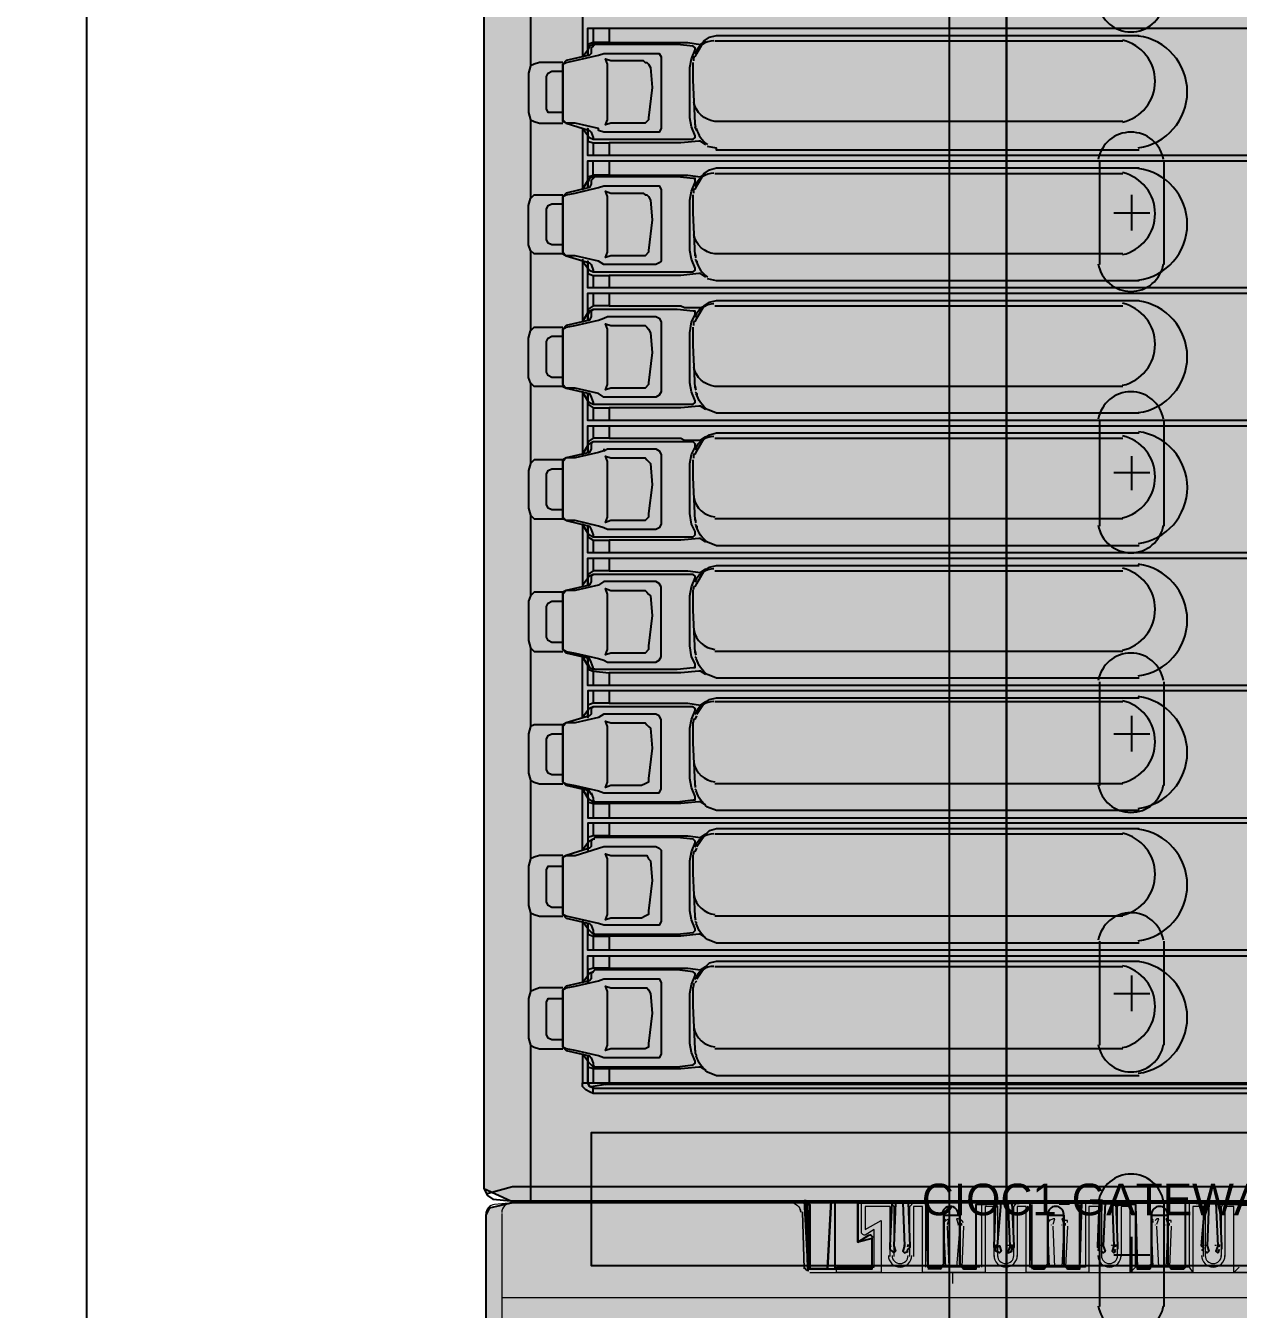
# Model space of a CAD drawing. Extents: x 9438 to 11125, y 1800 to 2873.
# Drawn here: x 10249.2 to 10363.9, y 2326.2 to 2447.7 of the extents above; entities that cross this region are included whole.
import ezdxf

# ---------------------------------------------------------------- set-up
doc = ezdxf.new("R2010")
doc.units = 0
doc.header["$LTSCALE"] = 10
doc.header["$MEASUREMENT"] = 0
doc.layers.add('G02-1-PRDXXXX-E-MRIO-01-P01-01$0$ANNOTATION', color=7, linetype='Continuous')
doc.styles.add('G02-1-PRDXXXX-E-MRIO-01-P01-01$0$PDF Swiss721BT-BoldCondensed', font='arial.ttf')

# ---------------------------------------------------------------- blocks, each defined once
blk = doc.blocks.new('G02-1-PRDXXXX-E-MRIO-01-P01-01$0$DV-54809-ZX-370-003')
at = {"layer": 'G02-1-PRDXXXX-E-MRIO-01-P01-01$0$ANNOTATION', "lineweight": 25}
for points in [[(891.76, 745.11), (891.76, 815.9), (817.25, 815.9), (817.25, 295.17), (634.7, 295.17), (635.38, 362.56)], [(854.85, 720.05), (854.85, 537.67), (857.39, 536.48), (885.16, 536.48), (885.5, 530.05), (891.59, 530.05), (891.59, 532.92), (890.24, 532.59), (890.24, 536.31), (896.67, 536.31), (896.84, 530.22), (898.03, 530.05), (898.37, 530.55), (898.37, 535.13), (899.89, 535.13), (899.89, 530.55), (900.23, 530.05), (901.42, 530.05), (901.42, 536.14), (906.5, 536.31), (906.67, 530.22), (906.84, 530.05), (907.85, 530.05), (908.19, 530.55), (908.19, 535.13), (909.71, 535.13), (909.71, 530.55), (910.05, 530.05), (911.24, 530.05), (911.41, 536.31), (916.49, 536.14), (916.66, 530.05), (917.84, 530.05), (918.01, 530.55), (918.01, 535.13), (919.54, 535.13), (919.54, 530.55), (919.87, 530.05), (921.06, 530.05), (921.23, 530.22), (921.23, 536.31), (926.31, 536.14)], [(854.85, 720.05), (854.85, 537.67), (855.19, 536.99), (855.69, 536.65), (857.39, 536.48), (975.25, 536.48), (975.42, 536.48), (976.94, 536.65), (977.62, 536.99), (977.79, 537.67), (977.79, 720.05)], [(855.02, 537.16), (857.56, 537.84), (857.9, 537.84), (858.74, 537.84), (974.74, 537.84), (975.25, 537.84), (976.27, 537.5), (976.27, 720.05), (976.1, 720.73), (975.42, 721.07)], [(864.16, 709.89), (864.16, 710.4), (864.5, 710.57), (864.84, 710.9), (865.18, 710.9), (961.36, 710.9), (961.36, 546.64), (865.18, 546.64), (865.18, 547.15), (960.86, 547.15), (960.86, 550.03), (960.18, 550.03), (960.86, 550.03)], [(960.18, 707.52), (960.86, 707.69), (960.86, 710.4), (960.86, 547.15), (959.5, 547.49), (866.53, 547.49), (866.53, 547.66)], [(859.25, 651.3), (859.25, 643.84)], [(864.67, 649.77), (864.16, 650.45), (864.16, 644.69), (864.67, 645.37), (864.67, 644.86), (864.67, 647.4), (960.86, 647.4)], [(865.18, 647.4), (865.18, 646.05), (864.67, 645.88), (864.67, 645.54)], [(866.7, 647.4), (866.7, 646.05), (873.47, 646.05), (873.81, 646.05), (874.15, 646.05), (875.34, 645.88), (875.85, 646.22)], [(866.7, 646.05), (865.18, 646.05)], [(874.83, 644.69), (875, 645.03), (875.68, 646.22), (876.18, 646.55), (876.86, 646.72), (916.83, 646.72)], [(876.69, 646.22), (915.3, 646.22)], [(865.35, 645.88), (865.18, 645.71), (865.01, 645.54), (865.01, 645.03), (864.84, 644.86), (862.64, 644.35), (862.3, 644.01), (862.64, 644.18), (863.48, 644.35), (865.68, 644.86), (866.19, 645.03), (866.53, 645.03), (871.1, 645.03), (871.44, 645.03), (871.61, 644.69), (871.61, 637.92), (871.44, 637.58), (871.1, 637.58), (866.53, 637.58), (866.19, 637.58), (865.68, 637.75), (865.68, 637.92), (863.48, 638.43), (862.64, 638.43), (864.84, 637.75), (865.01, 637.58), (865.18, 637.07), (865.18, 636.9), (865.35, 636.9)], [(960.86, 635.38), (864.67, 635.38), (864.67, 637.92), (864.67, 637.24), (864.84, 637.07), (865.18, 636.9), (865.35, 636.9), (873.14, 636.9), (874.66, 636.9), (874.83, 637.07), (874.83, 637.24), (874.49, 638.09), (874.32, 638.93), (874.32, 643.68), (874.49, 644.52), (874.83, 645.37), (874.83, 645.54), (874.66, 645.71), (873.14, 645.88), (865.35, 645.88), (865.18, 645.88), (864.84, 645.71), (864.67, 645.37)], [(866.19, 645.03), (866.19, 645.03)], [(862.3, 644.18), (860.1, 644.18), (859.59, 644.01), (859.25, 643.84), (859.08, 643.17), (859.08, 639.44), (859.25, 638.76), (859.59, 638.6), (860.1, 638.43), (862.3, 638.43)], [(862.3, 644.01), (862.3, 644.01)], [(862.3, 639.44), (861.28, 639.44), (860.94, 639.44), (860.77, 639.78), (860.77, 642.83), (860.94, 643.17), (861.28, 643.34), (862.3, 643.34)], [(859.25, 638.76), (859.25, 631.31)], [(864.67, 637.24), (864.16, 637.92), (864.16, 632.16), (864.67, 633.01), (864.67, 633.35), (865.18, 633.51), (865.18, 634.87)], [(875, 637.75), (874.83, 638.09)], [(864.67, 637.07), (864.67, 636.73), (865.18, 636.56), (865.18, 635.38)], [(865.18, 636.56), (866.7, 636.56)], [(865.35, 636.9), (865.35, 636.9)], [(875.85, 636.39), (875.34, 636.73), (875.17, 636.73), (873.47, 636.56), (866.7, 636.56), (866.7, 635.38)], [(916.83, 635.89), (876.86, 635.89), (876.86, 636.05), (876.01, 636.22)], [(876.86, 635.89), (876.86, 635.89)], [(960.86, 622.85), (864.67, 622.85), (864.67, 625.39), (864.67, 624.71), (864.84, 624.54), (865.18, 624.37), (865.35, 624.37), (873.14, 624.37), (874.66, 624.37), (874.83, 624.54), (874.83, 624.71), (874.49, 625.56), (874.32, 626.4), (874.32, 631.14), (874.49, 631.99), (874.83, 632.84), (874.83, 633.18), (874.66, 633.18), (873.14, 633.35), (865.35, 633.35), (865.18, 633.35), (864.84, 633.18), (864.67, 632.84), (864.67, 632.33), (864.67, 634.87), (960.86, 634.87)], [(866.7, 634.87), (866.7, 633.51), (873.47, 633.51), (873.81, 633.51), (874.15, 633.51), (875.34, 633.35), (875.85, 633.68)], [(874.83, 632.16), (875, 632.5), (875.68, 633.68), (876.18, 634.02), (876.86, 634.19), (916.83, 634.19)], [(913.1, 634.87), (913.1, 625.05)], [(919.2, 625.05), (919.2, 634.87)], [(865.35, 633.35), (865.18, 633.18), (865.01, 633.01), (865.01, 632.67), (864.84, 632.33), (862.64, 631.82), (862.3, 631.48), (862.64, 631.65), (863.48, 631.82), (865.68, 632.33), (866.19, 632.5), (866.53, 632.5), (871.1, 632.5), (871.44, 632.5), (871.61, 632.16), (871.61, 625.39), (871.44, 625.22), (871.1, 625.05), (866.53, 625.05), (866.19, 625.05), (865.68, 625.39), (863.48, 625.89), (862.64, 625.89), (862.3, 626.23), (862.3, 631.48), (862.3, 629.28), (862.3, 626.06), (860.1, 626.06), (859.59, 626.06), (859.25, 626.4), (859.08, 626.91), (859.08, 630.64), (859.25, 631.31), (859.59, 631.65), (860.1, 631.65), (862.3, 631.65)], [(866.7, 633.51), (865.18, 633.51)], [(876.69, 633.68), (915.3, 633.68)], [(862.3, 631.48), (862.3, 631.48)], [(866.19, 632.5), (866.19, 632.5)], [(874.83, 625.89), (874.66, 629.96), (874.66, 631.65)], [(916.15, 628.27), (916.15, 631.65)], [(862.3, 626.91), (861.28, 626.91), (860.94, 627.08), (860.77, 627.42), (860.77, 630.3), (860.94, 630.64), (861.28, 630.81), (862.3, 630.81)], [(914.46, 629.96), (917.84, 629.96)], [(859.25, 626.4), (859.25, 618.78)], [(862.3, 626.06), (862.64, 625.89), (864.84, 625.22), (865.01, 625.05), (865.18, 624.54), (865.18, 624.37), (865.35, 624.37)], [(864.16, 625.56), (864.16, 619.63), (864.67, 620.48)], [(864.16, 625.39), (864.67, 624.71)], [(874.83, 625.56), (875, 625.39), (875, 625.22)], [(864.67, 624.54), (864.67, 624.2), (865.18, 624.03), (865.18, 622.85)], [(865.35, 624.37), (865.35, 624.37)], [(875.85, 623.86), (875.34, 624.2), (875.17, 624.2), (873.47, 624.03), (866.7, 624.03), (866.7, 622.85)], [(875, 625.22), (875, 625.22)], [(865.18, 624.03), (866.7, 624.03)], [(916.83, 623.52), (876.86, 623.52), (876.01, 623.69)], [(865.18, 622.34), (865.18, 621.15), (864.67, 620.81), (864.67, 620.64)], [(960.86, 610.31), (864.67, 610.31), (864.67, 612.85), (864.67, 612.18), (864.84, 612.01), (865.18, 611.84), (865.35, 611.84), (873.14, 611.84), (874.66, 611.84), (874.83, 612.01), (874.83, 612.18), (874.49, 613.02), (874.32, 613.87), (874.32, 618.61), (874.49, 619.63), (874.83, 620.31), (874.83, 620.64), (874.66, 620.64), (873.14, 620.81), (865.35, 620.81), (865.18, 620.81), (864.84, 620.64), (864.67, 620.31), (864.67, 619.8), (864.67, 622.34), (960.86, 622.34)], [(866.7, 622.34), (866.7, 621.15), (873.47, 621.15), (873.81, 620.98), (875.34, 620.98), (875.85, 621.15)], [(865.35, 620.81), (865.18, 620.81), (865.01, 620.64), (865.01, 620.14), (864.84, 619.8), (862.64, 619.29), (862.3, 618.95), (862.64, 619.12), (863.48, 619.29), (865.68, 619.8), (866.19, 619.97), (866.53, 620.14), (871.1, 620.14), (871.44, 619.97), (871.61, 619.63), (871.61, 613.02), (871.44, 612.69), (871.1, 612.52), (866.53, 612.52), (866.19, 612.52), (865.68, 612.85), (863.48, 613.36), (862.64, 613.36), (862.3, 613.7), (862.3, 618.95), (862.3, 616.75), (862.3, 613.53), (860.1, 613.53), (859.59, 613.53), (859.25, 613.87), (859.08, 614.38), (859.08, 618.1), (859.25, 618.78), (859.59, 619.12), (860.1, 619.12), (862.3, 619.12)], [(866.7, 621.15), (865.18, 621.15)], [(874.83, 619.63), (875, 619.97), (875.68, 621.15), (876.18, 621.49), (876.86, 621.66), (916.83, 621.66)], [(876.69, 621.15), (915.3, 621.15)], [(866.19, 619.97), (866.19, 619.97)], [(862.3, 614.38), (861.28, 614.38), (860.94, 614.55), (860.77, 614.89), (860.77, 617.77), (860.94, 618.1), (861.28, 618.27), (862.3, 618.27)], [(862.3, 618.95), (862.3, 618.95)], [(874.83, 613.36), (874.66, 617.43), (874.66, 619.12)], [(859.25, 613.87), (859.25, 606.25)], [(862.3, 613.53), (862.64, 613.36), (864.84, 612.85), (865.01, 612.52), (865.18, 612.01), (865.18, 611.84), (865.35, 611.84)], [(864.67, 612.18), (864.16, 613.02), (864.16, 607.1), (864.67, 607.94), (864.67, 607.27), (864.67, 609.81), (960.86, 609.81)], [(864.67, 612.01), (864.67, 611.84), (865.18, 611.5), (865.18, 610.31)], [(874.83, 613.02), (875, 612.85), (875, 612.69)], [(875, 612.69), (875, 612.69)], [(865.18, 611.5), (866.7, 611.5)], [(865.35, 611.84), (865.35, 611.84)], [(875.85, 611.33), (875.34, 611.67), (875.17, 611.67), (873.47, 611.5), (866.7, 611.5), (866.7, 610.31)], [(865.18, 609.81), (865.18, 608.62), (864.67, 608.28), (864.67, 608.11)], [(866.7, 609.81), (866.7, 608.62), (873.47, 608.62), (873.81, 608.45), (875.34, 608.45), (875.85, 608.79)], [(913.1, 610.31), (913.1, 600.32)], [(919.2, 600.32), (919.2, 610.31)], [(866.7, 608.62), (865.18, 608.62)], [(874.83, 607.1), (875, 607.44), (875.68, 608.62), (876.18, 608.96), (876.86, 609.13), (916.83, 609.13)], [(876.69, 608.62), (915.3, 608.62)], [(865.35, 608.28), (865.18, 608.28), (865.01, 608.11), (865.01, 607.61), (864.84, 607.27), (862.64, 606.76), (862.3, 606.59)], [(866.19, 607.61), (866.19, 607.44), (866.53, 607.61), (871.1, 607.61), (871.44, 607.44), (871.61, 607.1), (871.61, 600.49), (871.44, 600.15), (871.1, 599.98), (866.53, 599.98), (866.19, 600.15), (865.68, 600.32), (863.48, 600.83), (862.64, 600.83), (862.3, 601)], [(866.19, 607.44), (865.68, 607.27), (863.48, 606.76), (862.64, 606.76), (862.3, 606.42), (862.3, 601.17), (862.64, 600.83), (864.84, 600.32), (865.01, 599.98), (865.18, 599.48), (865.18, 599.31), (865.35, 599.31)], [(960.86, 597.78), (864.67, 597.78), (864.67, 600.32), (864.67, 599.65), (864.84, 599.48), (865.18, 599.31), (865.35, 599.31), (873.14, 599.31), (874.66, 599.31), (874.83, 599.48), (874.83, 599.82), (874.49, 600.49), (874.32, 601.51), (874.32, 606.25), (874.49, 607.1), (874.83, 607.77), (874.83, 608.11), (874.66, 608.28), (873.14, 608.28), (865.35, 608.28), (865.18, 608.28), (864.84, 608.11), (864.67, 607.94)], [(862.3, 606.59), (862.3, 606.59)], [(874.83, 600.83), (874.66, 604.9), (874.66, 606.59)], [(916.15, 603.71), (916.15, 606.93)], [(862.3, 601.85), (861.28, 601.85), (860.94, 602.02), (860.77, 602.36), (860.77, 605.23), (860.94, 605.57), (861.28, 605.74), (862.3, 605.74)], [(914.46, 605.4), (917.84, 605.4)], [(859.25, 601.34), (859.25, 593.72)], [(864.67, 599.65), (864.16, 600.49), (864.16, 594.57)], [(874.83, 600.49), (875, 600.32), (875, 600.15)], [(915.3, 601), (876.69, 601)], [(864.67, 599.48), (864.67, 599.31), (865.18, 598.97), (865.18, 597.78)], [(865.18, 598.97), (866.7, 598.97)], [(865.35, 599.31), (865.35, 599.31)], [(875.85, 598.8), (875.34, 599.14), (875.17, 599.14), (873.47, 598.97), (866.7, 598.97), (866.7, 597.78)], [(864.16, 594.73), (864.67, 595.41), (864.67, 594.73), (864.67, 597.28), (960.86, 597.28)], [(865.18, 597.28), (865.18, 596.09), (864.67, 595.75), (864.67, 595.58)], [(866.7, 597.28), (866.7, 596.09), (873.47, 596.09), (873.81, 596.09), (874.15, 596.09), (875.34, 595.92), (875.85, 596.26)], [(874.83, 594.57), (875, 594.9), (875.68, 596.09), (876.18, 596.43), (876.86, 596.6), (916.83, 596.6)], [(865.35, 586.78), (865.18, 586.78), (865.18, 586.95), (865.01, 587.45), (864.84, 587.79), (862.64, 588.3), (862.3, 588.64), (862.64, 588.47), (863.48, 588.3), (865.68, 587.79), (866.19, 587.62), (866.53, 587.45), (871.1, 587.45), (871.44, 587.62), (871.61, 587.96), (871.61, 594.57), (871.44, 594.9), (871.1, 595.07), (866.53, 595.07), (866.19, 595.07), (865.68, 594.73), (863.48, 594.23), (862.64, 594.23), (862.3, 593.89), (862.3, 588.64), (862.3, 591.86), (862.3, 594.06), (860.1, 594.06), (859.59, 594.06), (859.25, 593.72), (859.08, 593.21), (859.08, 589.49), (859.25, 588.81), (859.59, 588.47), (860.1, 588.47), (862.3, 588.47)], [(865.35, 595.75), (865.18, 595.75), (865.01, 595.58), (865.01, 595.07), (864.84, 594.73), (862.64, 594.23), (862.3, 594.06)], [(960.86, 585.25), (864.67, 585.25), (864.67, 587.79), (864.67, 587.28), (864.84, 586.95), (865.18, 586.78), (865.35, 586.78), (873.14, 586.78), (874.66, 586.95), (874.83, 586.95), (874.83, 587.28), (874.49, 587.96), (874.32, 588.98), (874.32, 593.72), (874.49, 594.57), (874.83, 595.41), (874.83, 595.58), (874.66, 595.75), (873.14, 595.75), (865.35, 595.75), (865.18, 595.75), (864.84, 595.58), (864.67, 595.41)], [(866.7, 596.09), (865.18, 596.09)], [(866.19, 595.07), (866.19, 595.07)], [(876.69, 596.09), (915.3, 596.09)], [(862.3, 594.06), (862.3, 594.06)], [(862.3, 589.32), (861.28, 589.32), (860.94, 589.49), (860.77, 589.82), (860.77, 592.7), (860.94, 593.04), (861.28, 593.21), (862.3, 593.21)], [(859.25, 588.81), (859.25, 581.36)], [(960.86, 584.74), (864.67, 584.74), (864.67, 582.2), (864.67, 582.88), (864.16, 582.2), (864.16, 587.96), (864.67, 587.11), (864.67, 586.78), (865.18, 586.61), (865.18, 585.25)], [(875, 587.79), (874.83, 587.96)], [(915.3, 588.47), (876.69, 588.47)], [(865.18, 586.61), (866.7, 586.44)], [(865.35, 586.78), (865.35, 586.78)], [(875.85, 586.27), (875.34, 586.61), (875.17, 586.61), (873.47, 586.44), (866.7, 586.44), (866.7, 585.25)], [(913.1, 585.59), (913.1, 575.77)], [(919.2, 575.77), (919.2, 585.59)], [(865.18, 584.74), (865.18, 583.56), (864.67, 583.39), (864.67, 583.05)], [(866.7, 584.74), (866.7, 583.56), (873.47, 583.56), (873.81, 583.56), (874.15, 583.56), (875.34, 583.39), (875.85, 583.73)], [(875, 582.54), (875.68, 583.56), (876.18, 583.9), (876.86, 584.07), (916.83, 584.07)], [(865.35, 583.22), (865.18, 583.22), (865.01, 583.05), (865.01, 582.54), (864.84, 582.37), (862.64, 581.7), (862.3, 581.53)], [(865.01, 575.09), (865.18, 574.58), (865.18, 574.41), (865.35, 574.24), (873.14, 574.24), (874.66, 574.41), (874.83, 574.41), (874.83, 574.75), (874.49, 575.6), (874.32, 576.45), (874.32, 581.19), (874.49, 582.03), (874.83, 582.88), (874.83, 583.05), (874.66, 583.22), (873.14, 583.22), (865.35, 583.22), (865.18, 583.22), (864.84, 583.05), (864.67, 582.88)], [(866.7, 583.56), (865.18, 583.56)], [(876.69, 583.73), (915.3, 583.73)], [(865.01, 574.92), (864.84, 575.26), (862.64, 575.77), (862.3, 576.11), (862.64, 575.94), (863.48, 575.77), (865.68, 575.26), (866.19, 575.09), (866.53, 575.09), (871.1, 575.09), (871.44, 575.09), (871.61, 575.43), (871.61, 582.03), (871.44, 582.37), (871.1, 582.54), (866.53, 582.54), (866.19, 582.54), (865.68, 582.2), (863.48, 581.7), (862.64, 581.7), (862.3, 581.36), (862.3, 576.11), (862.3, 579.32), (862.3, 581.53), (860.1, 581.53), (859.59, 581.53), (859.25, 581.36), (859.08, 580.68), (859.08, 576.95), (859.25, 576.28), (859.59, 576.11), (860.1, 575.94), (862.3, 575.94)], [(866.19, 582.54), (866.19, 582.54)], [(874.83, 582.03), (875, 582.37)], [(916.15, 578.99), (916.15, 582.37)], [(862.3, 576.78), (861.28, 576.78), (860.94, 576.95), (860.77, 577.29), (860.77, 580.17), (860.94, 580.51), (861.28, 580.68), (862.3, 580.68)], [(862.3, 581.53), (862.3, 581.53)], [(914.46, 580.68), (917.84, 580.68)], [(859.25, 576.28), (859.25, 568.83)], [(915.3, 575.94), (876.69, 575.94)], [(960.86, 572.21), (864.67, 572.21), (864.67, 569.67), (864.67, 570.35), (864.16, 569.67), (864.16, 575.43), (864.67, 574.58), (864.67, 574.24), (865.18, 574.08), (865.18, 572.72)], [(865.35, 574.24), (865.18, 574.24), (864.84, 574.41), (864.67, 574.75), (864.67, 575.26), (864.67, 572.72), (960.86, 572.72)], [(875, 575.26), (874.83, 575.43)], [(865.18, 574.08), (866.7, 574.08)], [(865.35, 574.24), (865.35, 574.24)], [(875.85, 573.91), (875.34, 574.24), (875.17, 574.24), (873.47, 574.08), (866.7, 574.08), (866.7, 572.72)], [(865.18, 572.21), (865.18, 571.03), (864.67, 570.86), (864.67, 570.52)], [(866.7, 572.21), (866.7, 571.03), (873.47, 571.03), (873.81, 571.03), (874.15, 571.03), (875.34, 570.86), (875.85, 571.2)], [(865.35, 570.69), (865.18, 570.69), (865.01, 570.52), (865.01, 570.01), (864.84, 569.84), (862.64, 569.16), (862.3, 568.99), (862.64, 569.16), (863.48, 569.16), (865.68, 569.84), (866.19, 570.01), (866.53, 570.01), (871.1, 570.01), (871.44, 569.84), (871.61, 569.67), (871.61, 562.9), (871.44, 562.56), (871.1, 562.56), (866.53, 562.56), (866.19, 562.56), (865.68, 562.73), (863.48, 563.24), (862.64, 563.41), (862.3, 563.58), (862.3, 566.79), (862.3, 568.99), (862.3, 563.58), (862.64, 563.24), (864.84, 562.73), (865.01, 562.56), (865.18, 562.05), (865.18, 561.88), (865.35, 561.71)], [(960.86, 560.19), (864.67, 560.19), (864.67, 562.73), (864.67, 562.22), (864.84, 562.05), (865.18, 561.71), (865.35, 561.71), (873.14, 561.71), (874.66, 561.88), (874.83, 562.05), (874.83, 562.22), (874.49, 563.07), (874.32, 563.91), (874.32, 568.66), (874.49, 569.5), (874.83, 570.35), (874.83, 570.52), (874.66, 570.69), (873.14, 570.86), (865.35, 570.86), (865.18, 570.69), (864.84, 570.52), (864.67, 570.35)], [(866.7, 571.03), (865.18, 571.03)], [(875, 570.01), (875.68, 571.03), (876.18, 571.53), (876.86, 571.7), (916.83, 571.7)], [(876.69, 571.2), (915.3, 571.2)], [(866.19, 570.01), (866.19, 570.01)], [(874.83, 569.5), (875, 569.84)], [(862.3, 569.16), (860.1, 569.16), (859.59, 568.99), (859.25, 568.83), (859.08, 568.15), (859.08, 564.42), (859.25, 563.75), (859.59, 563.58), (860.1, 563.41), (862.3, 563.41)], [(862.3, 568.99), (862.3, 568.99)], [(862.3, 564.25), (861.28, 564.25), (860.94, 564.42), (860.77, 564.76), (860.77, 567.81), (860.94, 568.15), (861.28, 568.15), (862.3, 568.15)], [(859.25, 563.75), (859.25, 556.29)], [(915.3, 563.41), (876.69, 563.41)], [(864.67, 562.22), (864.16, 562.9), (864.16, 557.14), (864.67, 557.82), (864.67, 557.14), (864.67, 559.68), (960.86, 559.68)], [(875, 562.73), (874.83, 562.9)], [(864.67, 562.05), (864.67, 561.71), (865.18, 561.54), (865.18, 560.19)], [(865.18, 561.54), (866.7, 561.54)], [(865.35, 561.71), (865.35, 561.71)], [(875.85, 561.37), (875.34, 561.71), (875.17, 561.71), (873.47, 561.54), (866.7, 561.54), (866.7, 560.19)], [(913.1, 561.04), (913.1, 551.21)], [(919.2, 551.21), (919.2, 561.04)], [(865.18, 559.68), (865.18, 558.5), (864.67, 558.33), (864.67, 557.99)], [(866.7, 559.68), (866.7, 558.5), (865.18, 558.5)], [(866.7, 558.5), (873.47, 558.5), (873.81, 558.5), (874.15, 558.5), (875.34, 558.33), (875.85, 558.66)], [(875, 557.48), (875.68, 558.5), (876.18, 559), (876.86, 559.17), (916.83, 559.17)], [(876.69, 558.66), (915.3, 558.66)], [(865.35, 558.33), (865.18, 558.16), (865.01, 557.99), (865.01, 557.48), (864.84, 557.31), (862.64, 556.8), (862.3, 556.46), (862.64, 556.63), (863.48, 556.8), (865.68, 557.31), (866.19, 557.48), (866.53, 557.48), (871.1, 557.48), (871.44, 557.48), (871.61, 557.14), (871.61, 550.37), (871.44, 550.03), (871.1, 550.03), (866.53, 550.03), (866.19, 550.03), (865.68, 550.2), (863.48, 550.71), (862.64, 550.87), (862.3, 551.04), (862.64, 550.71), (864.84, 550.2), (865.01, 550.03), (865.18, 549.52), (865.18, 549.35), (865.35, 549.18), (873.14, 549.18), (874.66, 549.35), (874.83, 549.52), (874.83, 549.69), (874.49, 550.54), (874.32, 551.38), (874.32, 556.12), (874.49, 556.97), (874.83, 557.82), (874.83, 557.99), (874.66, 558.16), (873.14, 558.33), (866.36, 558.33), (865.35, 558.33), (865.18, 558.16), (864.84, 557.99), (864.67, 557.82)], [(866.19, 557.48), (866.19, 557.48)], [(916.15, 554.43), (916.15, 557.82)], [(862.3, 556.63), (860.1, 556.63), (859.59, 556.46), (859.25, 556.29), (859.08, 555.62), (859.08, 551.89), (859.25, 551.21), (859.59, 551.04), (860.1, 550.87), (862.3, 550.87)], [(862.3, 556.46), (862.3, 556.46)], [(874.83, 557.14), (875, 557.31)], [(914.46, 556.12), (917.84, 556.12)], [(862.3, 551.72), (861.28, 551.72), (860.94, 551.89), (860.77, 552.23), (860.77, 555.28), (860.94, 555.62), (861.28, 555.62), (862.3, 555.62)], [(859.25, 551.21), (859.25, 536.48)], [(864.67, 547.66), (864.67, 550.2), (864.67, 549.69), (864.16, 550.37), (864.16, 547.66), (960.86, 547.66)], [(875, 550.2), (874.83, 550.54)], [(915.3, 550.87), (876.69, 550.87)], [(864.67, 549.69), (864.84, 549.52), (865.18, 549.18), (865.35, 549.18)], [(864.67, 549.52), (864.67, 549.18), (865.18, 549.01), (865.18, 547.66)], [(865.18, 549.01), (866.7, 549.01), (866.7, 547.66)], [(865.35, 549.18), (865.35, 549.18)], [(866.7, 549.01), (873.47, 549.01), (875.17, 549.18), (875.34, 549.18), (875.85, 548.84)], [(865.18, 546.64), (864.84, 546.81), (864.5, 546.98), (864.16, 547.32), (864.16, 547.66)], [(864.67, 547.66), (864.67, 547.66)], [(864.67, 547.66), (864.67, 547.66)], [(865.85, 547.66), (866.36, 547.49)], [(866.53, 547.49), (866.36, 547.49), (865.18, 547.32)], [(887.36, 530.05), (885.5, 530.05), (885.33, 536.14), (885.33, 536.48), (885.16, 536.48)], [(885.5, 536.31), (885.5, 536.31)], [(887.7, 536.48), (887.36, 530.05), (887.7, 536.48)], [(887.7, 536.48), (887.7, 536.48)], [(888.04, 536.48), (888.04, 530.05), (891.59, 530.05), (891.59, 532.92)], [(894.47, 536.31), (894.64, 532.25), (894.47, 531.74), (894.64, 531.57), (894.98, 531.74)], [(896.67, 536.14), (896.67, 536.14)], [(896.84, 536.14), (896.84, 530.22)], [(901.25, 536.48), (901.42, 536.31), (906.67, 536.31)], [(901.42, 530.22), (901.42, 536.14)], [(901.59, 536.14), (901.59, 536.14)], [(903.28, 531.91), (903.11, 532.08), (903.11, 532.25), (903.28, 536.31)], [(903.28, 531.74), (903.28, 532.08), (903.45, 532.25), (903.79, 536.31)], [(904.8, 536.31), (904.97, 532.25), (904.97, 532.08), (904.8, 532.08), (904.63, 532.25), (904.46, 531.74), (904.46, 531.57), (904.8, 531.74), (904.8, 532.08), (904.63, 532.25), (904.46, 536.31)], [(906.5, 536.14), (906.5, 536.14)], [(906.67, 536.14), (906.67, 530.22)], [(911.24, 530.22), (911.24, 536.14)], [(911.41, 536.31), (916.32, 536.31)], [(911.41, 536.14), (911.41, 536.14)], [(913.1, 531.91), (912.93, 532.08), (912.93, 532.25), (913.1, 536.31)], [(913.1, 536.48), (913.1, 526.49)], [(913.61, 536.31), (913.44, 532.25), (913.61, 531.74), (913.44, 531.57), (913.27, 531.74)], [(914.29, 536.31), (914.46, 532.25), (914.29, 531.74), (914.46, 531.57), (914.63, 531.74)], [(914.63, 536.31), (914.79, 532.25), (914.79, 532.08), (914.79, 531.91)], [(916.32, 536.14), (916.32, 536.14)], [(916.49, 536.14), (916.49, 530.22)], [(919.2, 526.49), (919.2, 536.48)], [(921.23, 536.31), (926.14, 536.31)], [(921.23, 530.22), (921.23, 536.14)], [(921.23, 536.14), (921.23, 536.14)], [(922.92, 531.91), (922.92, 532.08), (922.75, 532.25), (923.09, 536.31)], [(923.43, 536.31), (923.26, 532.25), (923.43, 531.74), (923.26, 531.57), (923.09, 531.74)], [(924.11, 536.31), (924.28, 532.25), (924.11, 531.74), (924.28, 531.57), (924.45, 531.74)], [(924.45, 536.31), (924.62, 532.25), (924.62, 532.08), (924.62, 531.91)], [(926.14, 536.14), (926.14, 536.14)], [(898.37, 535.13), (898.37, 530.55), (898.03, 530.05), (896.84, 530.05)], [(901.42, 530.05), (900.23, 530.05), (899.89, 530.55), (899.89, 535.13)], [(908.19, 535.13), (908.19, 530.55), (907.85, 530.05), (906.84, 530.05)], [(911.24, 530.05), (910.05, 530.05), (909.71, 530.55), (909.71, 535.13)], [(918.01, 535.13), (918.01, 530.55), (917.84, 530.05), (916.66, 530.05)], [(921.06, 530.05), (919.87, 530.05), (919.54, 530.55), (919.54, 535.13)], [(916.15, 529.71), (916.15, 533.09)], [(893.29, 532.25), (893.29, 532.25)], [(903.11, 532.25), (903.11, 532.25)], [(904.97, 532.25), (904.97, 532.25)], [(912.93, 532.25), (912.93, 532.25)], [(914.79, 532.25), (914.79, 532.25)], [(922.75, 532.25), (922.75, 532.25)], [(924.62, 532.25), (924.62, 532.25)], [(914.46, 531.4), (917.84, 531.4)], [(885.67, 530.22), (885.67, 530.22)], [(896.84, 530.22), (896.84, 530.22)], [(901.42, 530.22), (901.42, 530.22)], [(906.84, 530.22), (906.84, 530.22)], [(911.24, 530.22), (911.24, 530.22)], [(916.66, 530.22), (916.66, 530.22)], [(921.06, 530.22), (921.06, 530.22)]]:
    blk.add_lwpolyline(points, dxfattribs=at)
for points in [[(916.15, 285.01), (933.42, 285.01), (933.42, 790.5), (928, 790.5), (928, 285.01), (928, 790.5), (916.15, 790.5), (904.3, 790.5), (904.3, 285.01), (904.3, 790.5), (898.88, 790.5), (898.88, 285.01)], [(933.42, 285.01), (933.42, 790.5), (928, 790.5), (928, 285.01), (928, 790.5), (904.3, 790.5), (904.3, 285.01), (904.3, 790.5), (898.88, 790.5), (898.88, 285.01)], [(862.64, 638.43), (862.3, 638.6), (862.3, 641.81), (862.3, 644.01), (862.3, 638.76)], [(866.53, 638.76), (866.53, 644.01), (866.36, 644.52), (866.87, 644.35), (869.92, 644.35), (870.09, 644.18), (870.26, 644.18), (870.43, 644.01), (870.6, 643.68), (870.77, 641.81), (870.43, 638.93), (870.43, 638.76), (870.09, 638.43), (869.75, 638.43), (866.87, 638.43), (866.36, 638.26)], [(866.53, 626.23), (866.53, 631.48), (866.36, 631.99), (866.87, 631.82), (869.92, 631.82), (870.09, 631.65), (870.26, 631.65), (870.43, 631.48), (870.6, 631.14), (870.77, 629.28), (870.43, 626.4), (870.43, 626.23), (870.09, 625.89), (869.75, 625.89), (866.87, 625.89), (866.36, 625.72)], [(866.53, 613.7), (866.53, 618.95), (866.36, 619.46), (866.87, 619.29), (869.92, 619.29), (870.09, 619.29), (870.26, 619.12), (870.43, 618.95), (870.6, 618.61), (870.77, 616.75), (870.43, 613.87), (870.43, 613.7), (870.09, 613.36), (869.75, 613.36), (866.87, 613.36), (866.36, 613.19)], [(860.1, 606.59), (859.59, 606.59), (859.25, 606.25), (859.08, 605.57), (859.08, 602.02), (859.25, 601.34), (859.59, 601), (860.1, 601), (862.3, 601), (862.3, 604.22), (862.3, 606.59)], [(866.53, 601.17), (866.53, 606.42), (866.36, 606.93), (866.87, 606.76), (869.92, 606.76), (870.09, 606.76), (870.26, 606.59), (870.43, 606.42), (870.6, 606.25), (870.77, 604.22), (870.43, 601.51), (870.43, 601.17), (870.09, 600.83), (869.75, 600.83), (866.87, 600.83), (866.36, 600.66)], [(866.53, 588.64), (866.53, 593.89), (866.36, 594.4), (866.87, 594.23), (869.92, 594.23), (870.09, 594.23), (870.26, 594.06), (870.43, 593.89), (870.6, 593.72), (870.77, 591.86), (870.43, 588.98), (870.43, 588.64), (870.09, 588.3), (869.75, 588.3), (866.87, 588.3), (866.36, 588.13)], [(866.53, 576.11), (866.53, 581.36), (866.36, 581.86), (866.87, 581.7), (869.92, 581.7), (870.09, 581.7), (870.26, 581.53), (870.43, 581.36), (870.6, 581.19), (870.77, 579.32), (870.43, 576.45), (870.43, 576.11), (870.09, 575.94), (869.75, 575.77), (866.87, 575.77), (866.36, 575.6)], [(866.53, 563.58), (866.53, 568.83), (866.36, 569.33), (866.87, 569.16), (869.92, 569.16), (870.09, 569.16), (870.26, 569.16), (870.43, 568.83), (870.6, 568.66), (870.77, 566.79), (870.43, 563.91), (870.43, 563.58), (870.09, 563.41), (869.75, 563.24), (866.87, 563.24), (866.36, 563.07)], [(862.3, 551.04), (862.3, 554.26), (862.3, 556.46)], [(866.53, 551.21), (866.53, 556.29), (866.36, 556.8), (866.87, 556.63), (869.92, 556.63), (870.09, 556.63), (870.26, 556.63), (870.43, 556.46), (870.6, 556.12), (870.77, 554.26), (870.43, 551.38), (870.43, 551.04), (870.09, 550.87), (869.75, 550.87), (866.87, 550.87), (866.36, 550.71)], [(864.67, 550.2), (864.67, 547.66)], [(865.18, 547.32), (865.18, 547.15), (864.84, 547.32), (864.67, 547.66), (864.84, 547.32)], [(865.01, 530.38), (955.78, 530.38), (955.78, 542.92), (865.01, 542.92), (865.01, 530.38), (955.78, 530.38), (955.78, 542.92), (865.01, 542.92)], [(857.56, 536.31), (855.35, 535.8), (855.02, 535.13), (855.02, 352.91), (855.35, 352.23), (857.56, 351.73), (884.99, 351.73), (961.36, 351.73), (961.36, 350.54), (971.69, 350.54), (971.69, 351.73), (975.59, 351.73), (977.79, 352.23), (977.96, 352.91), (977.96, 535.13), (977.11, 536.14), (975.59, 536.31), (971.69, 536.31), (971.69, 537.5), (961.36, 537.5), (961.36, 536.31), (857.73, 536.31)], [(885.33, 536.48), (885.5, 536.48), (885.5, 536.31), (885.5, 536.14), (885.67, 536.14), (885.67, 530.05), (885.5, 536.14)], [(903.45, 532.25), (903.11, 532.25)], [(904.97, 532.25), (904.63, 532.25)]]:
    blk.add_lwpolyline(points, close=True, dxfattribs=at)
for points in [[(874.9, 638.06, -0.062525), (874.83, 638.43), (874.66, 642.49), (874.66, 644.18)], [(915.3, 638.6), (876.69, 638.6, -0.325785), (874.71, 640.43)], [(915.3, 626.06), (876.69, 626.06, -0.325785), (874.71, 627.89)], [(915.3, 613.53), (876.69, 613.53, -0.326088), (874.71, 615.36)], [(916.83, 610.99), (876.86, 610.99), (876.01, 611.33, -0.170302), (874.94, 612.85)], [(916.83, 598.46), (876.86, 598.46), (876.01, 598.8, -0.169959), (874.94, 600.32)], [(874.83, 588.3), (874.66, 592.36), (874.66, 594.23, -0.078758), (874.76, 594.66)], [(916.83, 585.93), (876.86, 585.93), (876.01, 586.27, -0.169981), (874.94, 587.79)], [(874.9, 575.58, -0.063013), (874.83, 575.94), (874.66, 579.83), (874.66, 581.7, -0.079451), (874.76, 582.13)], [(916.83, 573.4), (876.86, 573.4), (876.01, 573.74, -0.170294), (874.94, 575.26)], [(874.9, 563.04, -0.062236), (874.83, 563.41), (874.66, 567.47), (874.66, 569.16, -0.079463), (874.76, 569.6)], [(916.83, 560.87), (876.86, 560.87), (876.01, 561.2, -0.17031), (874.94, 562.73)], [(874.9, 550.51, -0.063264), (874.83, 550.87), (874.66, 554.94), (874.66, 556.63, -0.079457), (874.76, 557.07)], [(916.83, 548.33), (876.86, 548.33), (876.01, 548.67, -0.17031), (874.94, 550.2)], [(896.67, 536.31), (890.24, 536.31), (890.24, 532.59), (891.26, 533.26, -0.576951), (891.59, 533.01)], [(893.8, 536.31), (893.63, 532.25), (893.8, 531.74), (893.63, 531.57), (893.46, 531.74, -0.201572), (893.29, 531.91), (893.29, 532.08), (893.29, 532.25), (893.46, 536.31)], [(894.98, 536.31), (895.15, 532.25), (895.15, 532.08), (894.98, 531.91, -0.201572), (894.84, 531.77)], [(903.11, 532.08), (903.28, 532.08), (903.62, 532.25), (903.79, 531.74), (903.62, 531.57), (903.28, 531.74, -0.201572), (903.12, 531.92)], [(904.97, 532.08), (904.8, 531.91, -0.193243), (904.67, 531.77)]]:
    blk.add_lwpolyline(points, format="xyb", dxfattribs=at)
at = {"layer": 'G02-1-PRDXXXX-E-MRIO-01-P01-01$0$ANNOTATION', "lineweight": 0}
for points in [[(883.97, 536.31), (857.73, 536.31), (857.56, 536.31), (855.86, 536.14, 0.388684), (855.02, 535.21)], [(883.89, 536.31, -0.397188), (884.82, 535.43, 0.073612), (884.77, 535.69)], [(893.29, 531.23), (893.29, 535.97), (890.92, 535.97), (890.92, 533.77), (892.44, 534.62), (892.44, 529.71), (888.21, 529.71), (888.21, 530.22), (891.76, 530.22), (891.76, 533.77), (890.92, 533.26, -0.269725), (890.71, 533.3, -0.268589), (890.58, 533.52)], [(893.12, 531.32, 0.41442), (894.22, 530.22, 0.414433), (895.32, 531.32)], [(903.11, 531.32, 0.414433), (904.21, 530.22, 0.41442), (905.31, 531.32)], [(912.93, 531.32, 0.414433), (914.03, 530.22, 0.414433), (915.13, 531.32)], [(922.75, 531.32, 0.41442), (923.85, 530.22, 0.414433), (924.96, 531.32)], [(885.58, 529.88, -0.399525), (885.16, 530.28, 0.400063), (885.58, 529.88)]]:
    blk.add_lwpolyline(points, format="xyb", dxfattribs=at)
at = {"layer": 'G02-1-PRDXXXX-E-MRIO-01-P01-01$0$ANNOTATION', "color": 7, "lineweight": 0, "true_color": 0xffffff}
for points in [[(977.11, 536.14), (857.56, 536.31), (975.59, 536.31), (857.73, 536.31)], [(975.25, 536.48), (885.16, 536.48)], [(890.24, 536.31), (944.77, 536.31), (896.67, 536.31), (911.41, 536.31)], [(906.5, 536.31), (896.67, 536.31)], [(865.01, 530.38), (955.78, 530.38)], [(907.85, 530.05), (906.67, 530.05)], [(921.06, 530.05), (919.87, 530.05)]]:
    blk.add_lwpolyline(points, dxfattribs=at)
at = {"layer": 'G02-1-PRDXXXX-E-MRIO-01-P01-01$0$ANNOTATION', "lineweight": 0}
blk.add_lwpolyline([(885.16, 530.05), (884.99, 535.46)], close=True, dxfattribs=at)
for points in [[(890.58, 533.43), (890.58, 536.48), (893.29, 536.48), (893.46, 536.14), (893.63, 535.97), (893.63, 531.23)], [(895.15, 531.23), (895.15, 535.97), (895.32, 536.14), (895.49, 536.48), (896.51, 536.48)], [(903.11, 531.23), (903.11, 535.97), (902.26, 535.97), (902.26, 529.71), (896.34, 529.71), (896.34, 535.97), (895.49, 535.97), (895.49, 531.23)], [(896.51, 536.31), (896.51, 536.31)], [(896.51, 536.31), (896.51, 536.31)], [(896.67, 530.22), (896.67, 536.31)], [(901.92, 536.48), (903.11, 536.48), (903.28, 536.14), (903.45, 535.97), (903.45, 531.23)], [(901.92, 536.31), (901.92, 530.22)], [(901.92, 536.31), (901.92, 536.31)], [(901.92, 536.31), (901.92, 536.31)], [(904.97, 531.23), (904.97, 535.97), (905.14, 536.14), (905.31, 536.48), (906.5, 536.48)], [(913.1, 531.23), (913.1, 535.97), (912.09, 535.97), (912.09, 529.71), (906.16, 529.71), (906.16, 535.97), (905.31, 535.97), (905.31, 531.23)], [(911.75, 536.31), (911.75, 530.22), (906.5, 530.22), (906.5, 536.31)], [(906.5, 536.31), (906.5, 536.31)], [(911.92, 536.48), (913.1, 536.48), (913.1, 536.14), (913.27, 535.97), (913.27, 531.23)], [(911.92, 536.31), (911.92, 536.31)], [(911.92, 536.31), (911.92, 536.31)], [(914.79, 531.23), (914.79, 535.97), (914.96, 536.14), (915.13, 536.48), (916.32, 536.48)], [(922.92, 531.23), (922.92, 535.97), (921.91, 535.97), (921.91, 529.71), (915.98, 529.71), (915.98, 535.97), (915.13, 535.97), (915.13, 531.23)], [(916.32, 536.48), (916.32, 536.48)], [(916.32, 536.31), (916.32, 536.31)], [(916.32, 536.31), (916.32, 536.31)], [(921.57, 530.22), (916.49, 530.22), (916.49, 536.31)], [(921.57, 536.31), (921.57, 530.22), (921.91, 529.71)], [(921.74, 536.48), (922.92, 536.48), (923.09, 536.14), (923.09, 535.97), (923.09, 531.23)], [(921.74, 536.31), (921.74, 536.31)], [(921.74, 536.31), (921.74, 536.31)], [(924.62, 531.23), (924.62, 535.97), (924.79, 536.14), (924.96, 536.48), (926.14, 536.48)], [(932.74, 531.23), (932.74, 535.97), (931.9, 535.97), (931.9, 529.71), (925.8, 529.71), (925.8, 535.97), (924.96, 535.97), (924.96, 531.23)], [(926.14, 536.31), (926.14, 536.31)], [(926.14, 536.31), (926.14, 536.31)], [(855.02, 352.91), (855.02, 535.13)], [(856.54, 535.3), (856.54, 352.74)], [(898.71, 534.28), (898.88, 534.79), (898.54, 534.62), (898.37, 534.45)], [(898.71, 534.28), (898.71, 534.28)], [(900.23, 534.45), (900.06, 534.62), (899.72, 534.79), (899.55, 534.79), (899.72, 534.28), (899.89, 534.28)], [(908.7, 534.28), (908.87, 534.79), (908.7, 534.79), (908.36, 534.62), (908.19, 534.45)], [(908.7, 534.28), (908.7, 534.28)], [(910.05, 534.45), (910.05, 534.62), (909.88, 534.62), (909.71, 534.79), (909.54, 534.79), (909.71, 534.28)], [(909.71, 534.28), (909.71, 534.28)], [(918.18, 534.62), (918.18, 534.62)], [(918.18, 534.45), (918.18, 534.62)], [(918.52, 534.28), (918.69, 534.79), (918.52, 534.79), (918.35, 534.62)], [(918.52, 534.28), (918.52, 534.28)], [(919.87, 534.45), (919.87, 534.62), (919.71, 534.62), (919.54, 534.79), (919.37, 534.79), (919.54, 534.28)], [(919.54, 534.28), (919.54, 534.28)], [(898.54, 530.22), (898.37, 534.11)], [(898.88, 530.22), (898.71, 534.11)], [(899.89, 534.11), (899.55, 530.22)], [(900.23, 534.11), (900.06, 530.22)], [(908.36, 530.22), (908.19, 534.11)], [(908.87, 530.22), (908.7, 534.11)], [(909.71, 534.11), (909.54, 530.22)], [(910.05, 534.11), (909.88, 530.22)], [(918.18, 530.22), (918.01, 534.11)], [(918.69, 530.22), (918.52, 534.11)], [(919.54, 534.11), (919.37, 530.22)], [(919.87, 534.11), (919.71, 530.22)], [(885.67, 529.71), (947.31, 529.71)], [(888.21, 529.71), (888.21, 529.71)], [(901.76, 530.22), (896.84, 530.22)], [(896.84, 530.22), (896.84, 530.22)], [(899.21, 528.69), (899.21, 529.71)], [(906.67, 530.22), (906.67, 530.22)], [(911.58, 530.22), (911.58, 530.22)], [(916.49, 530.22), (915.98, 529.71)], [(916.49, 530.22), (916.49, 530.22)], [(921.4, 530.22), (921.4, 530.22)], [(926.31, 530.22), (925.8, 529.71)], [(856.54, 527.34), (976.44, 527.34)]]:
    blk.add_lwpolyline(points, dxfattribs=at)
at = {"layer": 'G02-1-PRDXXXX-E-MRIO-01-P01-01$0$ANNOTATION', "color": 7, "lineweight": 0, "true_color": 0xffffff}
for points in [[(921.23, 536.31), (911.41, 536.31), (944.77, 536.31)], [(931.05, 536.14), (921.23, 536.31), (940.87, 536.14)]]:
    blk.add_lwpolyline(points, close=True, dxfattribs=at)
at = {"layer": 'G02-1-PRDXXXX-E-MRIO-01-P01-01$0$ANNOTATION', "lineweight": 25}
for centre, radius, start, end in [((916.06, 650.19), 3.13, 189.5675, 350.4508), ((876.61, 644.27), 1.95, 90.0059, 158.9035), ((914.37, 642.4), 3.98, 283.0164, 76.9241), ((916.06, 641.39), 5.33, 277.5703, 82.4297), ((876.09, 644.27), 1.43, 159.0403, 177.2111), ((877.63, 638.68), 2.8, 195.9056, 234.5687), ((916.06, 634.45), 3.13, 10.0011, 169.9981), ((916.06, 628.86), 5.33, 277.5703, 82.4401), ((876.61, 631.74), 1.95, 90.0038, 158.9056), ((914.37, 629.87), 3.98, 283.0155, 76.9519), ((876.09, 631.74), 1.43, 159.0408, 177.2142), ((876.35, 626.16), 1.52, 183.4353, 197.6832), ((877.63, 626.15), 2.8, 195.9092, 234.5651), ((916.06, 625.64), 3.13, 189.5675, 350.4508), ((876.61, 619.38), 1.95, 90.0038, 158.9026), ((914.37, 617.51), 3.98, 283.0759, 76.9836), ((916.06, 616.33), 5.33, 277.5701, 82.4394), ((876.11, 619.21), 1.45, 159.1568, 177.1697), ((876.33, 613.63), 1.5, 183.3208, 197.7977), ((916.06, 609.89), 3.13, 10.0011, 169.9981), ((876.61, 606.84), 1.95, 90.0039, 158.9055), ((914.37, 604.98), 3.98, 283.0613, 76.9829), ((916.07, 603.96), 5.33, 277.5599, 82.4297), ((876.11, 606.68), 1.45, 159.1531, 177.1019), ((876.95, 603.46), 2.29, 191.5407, 263.7231), ((876.35, 601.1), 1.52, 183.3649, 197.6734), ((916.06, 600.92), 3.13, 189.5675, 350.4508), ((876.61, 594.31), 1.95, 90.0059, 158.9035), ((914.37, 592.45), 3.98, 283.0164, 76.9241), ((916.06, 591.43), 5.33, 277.5703, 82.4297), ((876.95, 590.93), 2.29, 191.5422, 263.7216), ((876.35, 588.57), 1.52, 183.3655, 197.6766), ((916.06, 585.17), 3.13, 10.0011, 169.9981), ((916.06, 578.9), 5.33, 277.5703, 82.4401), ((876.61, 581.78), 1.95, 90.0038, 158.9056), ((914.37, 579.92), 3.98, 283.0163, 76.9519), ((876.95, 578.4), 2.29, 191.5415, 263.7223), ((916.06, 576.36), 3.13, 189.5674, 350.451), ((876.61, 569.25), 1.95, 90.0049, 158.9045), ((914.37, 567.39), 3.98, 283.0168, 76.9837), ((916.06, 566.37), 5.33, 277.5702, 82.4394), ((876.95, 565.86), 2.29, 191.5114, 263.7524), ((916.06, 560.61), 3.13, 10.0004, 169.9988), ((876.61, 556.72), 1.95, 90.0049, 158.9045), ((914.37, 554.86), 3.98, 283.0749, 76.9837), ((916.06, 553.84), 5.33, 277.5703, 82.4298), ((876.95, 553.33), 2.29, 191.5121, 263.7517), ((916.06, 551.81), 3.13, 189.5674, 350.451), ((916.07, 535.89), 3.13, 10.0279, 169.9713), ((898.96, 535.21), 0.762, 0.0313, 179.9643), ((908.95, 535.21), 0.762, 0.0313, 179.9687), ((918.77, 535.21), 0.762, 0.0313, 179.9687), ((893.89, 532.34), 0.603, 177.7641, 197.7467), ((894.38, 532.34), 0.603, 342.2533, 2.2359), ((903.68, 532.33), 0.572, 176.836, 197.8894), ((903.69, 532.33), 0.244, 177.5086, 198.7205), ((904.22, 532.33), 0.243, 341.1734, 2.5104), ((904.2, 532.34), 0.605, 342.2811, 2.2081), ((913.54, 532.34), 0.605, 177.773, 197.7004), ((913.18, 531.99), 0.251, 197.4953, 243.0813), ((913.51, 532.33), 0.243, 177.4438, 198.7852), ((914.04, 532.33), 0.243, 341.2147, 2.5561), ((914.37, 531.99), 0.253, 297.5873, 342.4905), ((914.02, 532.34), 0.605, 342.2811, 2.2081), ((923.36, 532.34), 0.605, 177.7919, 197.7189), ((923.01, 531.99), 0.251, 197.4745, 243.071), ((923.33, 532.33), 0.243, 177.4439, 198.7853), ((924.2, 531.99), 0.251, 296.9187, 342.5047), ((923.84, 532.34), 0.605, 342.2996, 2.227), ((916.06, 527.08), 3.13, 189.5674, 350.451)]:
    blk.add_arc(centre, radius, start, end, dxfattribs=at)
at = {"layer": 'G02-1-PRDXXXX-E-MRIO-01-P01-01$0$ANNOTATION', "lineweight": 0}
for centre, radius, start, end in [((857.47, 535.38), 0.929, 89.8808, 180.0895), ((898.96, 534.19), 0.595, 162.2736, 179.9484), ((898.58, 534.6), 0.171, 114.3191, 134.5419), ((899.84, 534.58), 0.198, 47.4517, 65.1502), ((899.47, 534.19), 0.595, 0.0516, 17.7264), ((908.79, 534.19), 0.597, 162.3265, 179.9382), ((908.4, 534.6), 0.171, 114.319, 134.5418), ((909.65, 534.56), 0.218, 47.6754, 63.4637), ((909.33, 534.2), 0.555, 359.4157, 18.3623), ((918.61, 534.19), 0.597, 162.3265, 179.9382), ((918.22, 534.6), 0.17, 114.2635, 134.5972), ((919.11, 534.19), 0.597, 0.0834, 17.6946), ((894.22, 531.32), 0.762, 180.0313, 359.9687), ((904.21, 531.32), 0.762, 180.0313, 359.9687), ((914.03, 531.32), 0.762, 180.0313, 359.9687), ((923.85, 531.32), 0.762, 180.0313, 359.9687)]:
    blk.add_arc(centre, radius, start, end, dxfattribs=at)
for points in [[(919.62, 534.73), (919.6, 534.74), (919.59, 534.75), (919.57, 534.76)], [(898.37, 534.19), (898.37, 534.19), (898.37, 534.18), (898.37, 534.17)], [(898.71, 534.23), (898.71, 534.21), (898.71, 534.2), (898.71, 534.19)], [(898.71, 534.19), (898.71, 534.19), (898.71, 534.19), (898.71, 534.18)], [(899.72, 534.19), (899.72, 534.2), (899.72, 534.21), (899.72, 534.23)], [(899.72, 534.18), (899.72, 534.19), (899.72, 534.19), (899.72, 534.19)], [(900.06, 534.17), (900.06, 534.18), (900.06, 534.19), (900.06, 534.19)], [(908.19, 534.19), (908.19, 534.19), (908.19, 534.18), (908.19, 534.17)], [(908.53, 534.23), (908.53, 534.21), (908.53, 534.2), (908.53, 534.19)], [(908.53, 534.19), (908.53, 534.19), (908.53, 534.19), (908.53, 534.18)], [(909.54, 534.19), (909.54, 534.2), (909.54, 534.21), (909.54, 534.23)], [(909.54, 534.18), (909.54, 534.19), (909.54, 534.19), (909.54, 534.19)], [(909.88, 534.17), (909.88, 534.18), (909.88, 534.19), (909.88, 534.19)], [(918.01, 534.19), (918.01, 534.19), (918.01, 534.18), (918.01, 534.17)], [(918.35, 534.23), (918.35, 534.21), (918.35, 534.2), (918.35, 534.19)], [(918.35, 534.19), (918.35, 534.19), (918.35, 534.19), (918.35, 534.18)], [(919.37, 534.19), (919.37, 534.2), (919.37, 534.21), (919.37, 534.23)], [(919.37, 534.18), (919.37, 534.19), (919.37, 534.19), (919.37, 534.19)], [(919.71, 534.17), (919.71, 534.18), (919.71, 534.19), (919.71, 534.19)]]:
    blk.add_open_spline(points, degree=3, dxfattribs=at)
at = {"layer": 'G02-1-PRDXXXX-E-MRIO-01-P01-01$0$ANNOTATION', "lineweight": 25}
for points in [[(893.63, 532.34), (893.63, 532.31), (893.63, 532.28), (893.64, 532.25)], [(894.63, 532.25), (894.64, 532.28), (894.64, 532.31), (894.64, 532.34)], [(924.1, 532.25), (924.11, 532.28), (924.11, 532.31), (924.11, 532.34)]]:
    blk.add_open_spline(points, degree=3, dxfattribs=at)
at = {"layer": 'G02-1-PRDXXXX-E-MRIO-01-P01-01$0$ANNOTATION', "color": 7, "true_color": 0xffffff, "transparency": 33554559}
for points in [[(854.85, 537.67), (884.99, 714.97), (854.85, 720.05)], [(884.99, 714.97), (854.85, 537.67), (885.5, 714.46)], [(977.79, 537.67), (854.85, 537.67), (944.77, 714.46)], [(885.5, 714.46), (888.04, 714.46), (854.85, 537.67)], [(888.04, 714.46), (854.85, 537.67), (944.77, 714.46)], [(865.01, 542.92), (955.78, 542.92), (865.01, 530.38)], [(955.78, 542.92), (865.01, 530.38), (955.78, 530.38)], [(857.39, 536.48), (977.79, 537.67), (854.85, 537.67)], [(857.39, 536.48), (885.16, 536.48), (977.79, 537.67)], [(885.16, 536.48), (977.79, 537.67), (975.25, 536.48)], [(855.35, 535.8), (977.96, 535.13), (855.02, 535.13)], [(857.56, 536.31), (977.11, 536.14), (855.35, 535.8)], [(977.11, 536.14), (855.35, 535.8), (977.96, 535.13)], [(885.5, 530.05), (885.16, 536.48), (890.24, 536.31)], [(885.16, 536.48), (890.24, 536.31), (947.65, 536.48)], [(890.24, 536.31), (885.5, 530.05), (890.24, 532.59)], [(890.24, 536.31), (944.77, 536.31), (947.65, 536.48)], [(896.84, 530.22), (898.37, 535.13), (896.67, 536.31)], [(898.37, 535.13), (896.67, 536.31), (899.89, 535.13)], [(896.67, 536.31), (899.89, 535.13), (901.42, 536.14)], [(901.42, 536.14), (899.89, 535.13), (901.42, 530.05)], [(906.67, 530.22), (908.19, 535.13), (906.5, 536.31)], [(908.19, 535.13), (906.5, 536.31), (911.41, 536.31)], [(908.19, 535.13), (909.71, 535.13), (911.41, 536.31)], [(909.71, 535.13), (911.41, 536.31), (911.24, 530.05)], [(916.49, 536.14), (919.54, 535.13), (921.23, 536.31)], [(916.66, 530.05), (916.49, 536.14), (918.01, 535.13)], [(916.49, 536.14), (918.01, 535.13), (919.54, 535.13)], [(919.54, 535.13), (921.23, 536.31), (921.23, 530.22)], [(855.02, 535.13), (855.02, 352.91), (977.96, 352.91)], [(977.96, 535.13), (855.02, 535.13), (977.96, 352.91)], [(898.37, 535.13), (896.84, 530.22), (898.37, 530.55)], [(899.89, 535.13), (899.89, 530.55), (901.42, 530.05)], [(908.19, 535.13), (906.67, 530.22), (908.19, 530.55)], [(909.71, 535.13), (909.71, 530.55), (911.24, 530.05)], [(918.01, 535.13), (916.66, 530.05), (918.01, 530.55)], [(919.54, 535.13), (919.54, 530.55), (921.23, 530.22)], [(890.24, 532.59), (885.5, 530.05), (891.59, 530.05)], [(891.59, 532.92), (890.24, 532.59), (891.59, 530.05)], [(898.37, 530.55), (896.84, 530.22), (898.03, 530.05)], [(899.89, 530.55), (900.23, 530.05), (901.42, 530.05)], [(908.19, 530.55), (906.67, 530.22), (907.85, 530.05)], [(909.71, 530.55), (910.05, 530.05), (911.24, 530.05)], [(918.01, 530.55), (916.66, 530.05), (917.84, 530.05)], [(919.54, 530.55), (919.87, 530.05), (921.23, 530.22)]]:
    blk.add_solid(points, dxfattribs=at)
at = {"layer": 'G02-1-PRDXXXX-E-MRIO-01-P01-01$0$ANNOTATION', "insert": (896.28, 536.6), "char_height": 2.9952, "attachment_point": 4, "style": 'G02-1-PRDXXXX-E-MRIO-01-P01-01$0$PDF Swiss721BT-BoldCondensed'}
blk.add_mtext('CIOC1-GATEWAY', dxfattribs=at)

msp = doc.modelspace()

# ---------------------------------------------------------------- block references
msp.add_blockref('G02-1-PRDXXXX-E-MRIO-01-P01-01$0$DV-54809-ZX-370-003', (9437.72, 1800))

doc.saveas('drawing.dxf')
